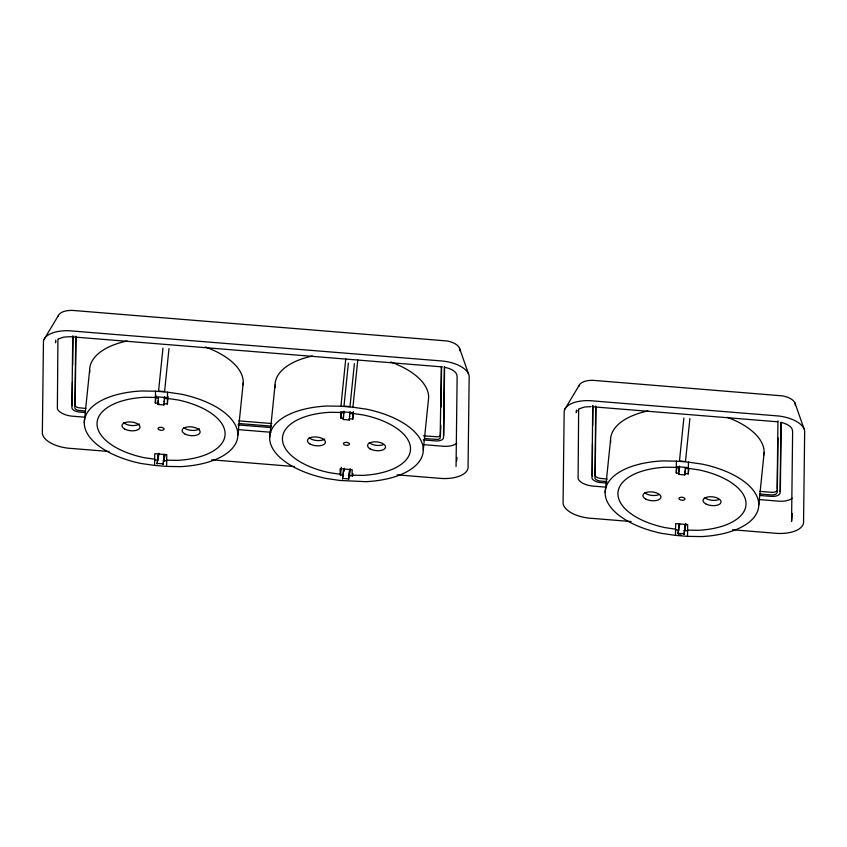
<?xml version="1.0" encoding="UTF-8"?>
<svg xmlns="http://www.w3.org/2000/svg" width="847" height="847" viewBox="0 0 847 847"><rect width="100%" height="100%" fill="white"/><g stroke="black" fill="none" stroke-linecap="round" stroke-linejoin="round"><path stroke-width="1.27" d="M57.924 339.128L57.374 408.826A15.987 7.75 5.8 0 0 71.815 416.142L85.526 417.243M72.768 336.068L71.879 407.343A8.004 3.875 5.8 0 0 80.147 412.118L85.409 412.542M72.429 382.283L72.143 404.718A8.004 3.875 5.8 0 0 72.323 405.808M72.641 365.121L73.001 336.09M75.775 336.323L74.885 408A4.976 2.414 5.8 0 0 77.998 410.308L85.579 411.091M76.008 336.333L75.161 405.374A4.976 2.414 5.8 0 0 78.273 407.682L85.854 408.466M166.626 466.411L154.599 465.437L154.747 453.696L166.764 454.67L166.626 466.411L180.506 466.644A77.119 37.384 5.8 0 0 237.869 435.04L243.248 382.526M158.971 403.299L155.361 403.013L155.509 391.208L141.629 390.975A77.119 37.384 5.8 0 0 84.255 422.589A77.119 37.384 5.8 0 0 140.75 463.425L154.599 465.437M155.361 403.013L155.933 395.528M157.415 461.266L157.15 464.04L157.69 459.032M164.17 401.107L163.884 404.961L157.87 404.474L157.881 403.807M163.429 461.753L163.153 464.527L163.704 459.519A53.605 2.043 -85.4 0 0 164.254 454.68M163.884 404.961L163.895 404.294M163.778 403.691L167.388 403.987L167.537 392.182L155.509 391.208M167.388 403.987L167.95 396.502M343.173 418.227L340.769 418.037L340.843 411.716L352.871 412.69L352.797 419.011L349.186 418.714M342.548 479.074L343.099 474.055A53.605 2.043 -85.4 0 0 343.649 469.217M349.578 416.142L349.292 419.985L343.279 419.498L343.289 418.831M349.652 469.704A53.605 2.043 -85.4 0 1 349.102 474.553L348.562 479.561L349.091 475.241A53.552 2.043 -85.4 0 0 349.642 470.434M349.292 419.985L349.303 419.318M352.797 419.011L353.358 411.536M441.351 366.476L440.144 438.301A4.923 2.382 5.8 0 1 437.338 439.445L424.527 438.566M440.874 425.427L440.408 435.676A4.923 2.382 5.8 0 1 437.603 436.819L423.468 435.834M441.096 407.089L441.583 366.465M444.357 366.677L443.5 437.539A7.941 3.854 5.8 0 1 435.199 440.895L423.362 439.942M444.59 366.666L443.764 434.913A7.941 3.854 5.8 0 1 443.542 435.961M578.649 409.059L578.099 478.746A15.987 7.75 5.8 0 0 592.54 486.072L606.261 487.173M592.72 405.734L592 478.364A9.095 4.404 5.8 0 0 600.216 482.525L606.801 483.065M592.487 443.669L592.265 475.739A9.095 4.404 5.8 0 0 592.625 476.385M592.709 425.353L592.953 405.724M595.727 405.957L594.954 478.301A6.067 2.943 5.8 0 0 600.438 481.075L607.013 481.615M595.949 407.248L595.219 475.675A6.067 2.943 5.8 0 0 600.703 478.449L607.288 478.989M687.531 536.352L675.504 535.378L675.652 523.637L687.669 524.611L687.531 536.352L701.411 536.585A77.119 37.384 5.8 0 0 758.774 504.981L764.153 452.467M678.669 473.145L676.266 472.944L676.414 461.149L662.534 460.916A77.119 37.384 5.8 0 0 605.16 492.531A77.119 37.384 5.8 0 0 661.645 533.366L675.504 535.378M678.32 531.207L678.045 533.981L678.595 528.973A53.605 2.043 -85.4 0 0 679.146 524.134M685.35 467.915L684.789 474.902L678.775 474.405L678.786 473.748M685.149 524.621A53.605 2.043 -85.4 0 1 684.598 529.46L684.058 534.468L684.588 530.158A53.552 2.043 -85.4 0 0 685.138 525.341M684.789 474.902L685.075 471.048M684.683 473.632L688.293 473.918L688.431 462.123L676.414 461.149M777.948 420.864L777.091 492.668A6.003 2.912 5.8 0 1 771.458 494.944L759.621 493.981M777.355 488.888L777.97 437.857M780.934 422.399L780.098 493.007A9.031 4.373 5.8 0 1 771.649 496.427L759.78 495.463M781.167 422.388L780.362 490.381A9.031 4.373 5.8 0 1 779.812 491.578M157.87 404.474L158.156 400.62M343.279 419.498L343.564 415.655M678.775 474.405L679.336 467.428M158.145 401.298L158.442 397.487M164.159 401.785L164.445 397.974M343.554 416.322L343.84 412.51M349.567 416.809L349.853 412.997M679.05 471.228L679.336 468.105A53.605 2.043 -85.4 0 1 679.527 466.051M55.743 340.092L55.479 342.717L55.796 341.637M84.255 422.589L89.634 370.075M162.973 348.085L158.569 391.07L164.583 391.558L168.987 348.572M158.474 457.094L158.876 453.187M164.085 460.821L164.752 454.32M164.085 461.488L164.752 454.977M390.647 361.965A77.119 37.384 5.8 0 1 428.656 397.55L423.278 450.064A77.119 37.384 5.8 0 1 365.915 481.678L340.007 480.471L326.148 478.449A77.119 37.384 5.8 0 1 269.664 437.613L275.042 385.099M269.664 437.613A77.119 37.384 5.8 0 1 327.037 406.009L340.918 406.242L345.756 358.98M340.769 418.037L341.309 412.785L343.713 412.976M348.382 363.109L343.977 406.105L349.991 406.592L354.395 363.596M340.547 475.22L341.352 467.343M343.882 471.461L344.274 468.211M423.278 450.064A77.119 37.384 5.8 0 0 366.793 409.228L352.934 407.216L357.773 359.954M349.483 476.512L350.287 468.698M352.564 476.194L352.839 473.568M456.597 461.276L456.999 457.338M576.468 410.022L576.204 412.648L577.156 410.541M605.16 492.531L610.539 440.017M676.266 472.944L676.806 467.692L679.209 467.893M683.878 418.026L679.474 461.012L685.488 461.499L689.892 418.513M679.252 527.67L679.643 523.774M688.293 473.918L688.833 468.666L685.223 468.38M684.99 530.762L685.657 524.261M685.117 530.127L685.784 523.605M792.369 513.557L791.564 521.434L792.623 431.843C792.856 426.359 786.514 423.955 782.173 422.653M342.813 476.977L343.088 474.754A53.552 2.043 -85.4 0 0 343.638 469.947M44.012 339.488L58.485 315.38M564.737 409.408L579.21 385.311M58.623 338.842L63.79 337.085L70.343 336.704L442.272 366.899M579.348 408.762L584.515 407.005L591.068 406.634M155.435 397.444L144.858 397.264A64.298 31.18 5.8 0 0 97.024 423.616A64.298 31.18 5.8 0 0 144.117 457.676L154.683 459.212M340.843 412.468L330.266 412.288A64.298 31.18 5.8 0 0 282.432 438.651A64.298 31.18 5.8 0 0 329.525 472.7L340.081 474.235M676.34 467.385L665.763 467.205A64.298 31.18 5.8 0 0 617.929 493.557A64.298 31.18 5.8 0 0 665.022 527.617L675.578 529.153M166.7 460.186L177.277 460.366A64.298 31.18 5.8 0 0 225.111 434.003A64.298 31.18 5.8 0 0 178.008 399.953L167.452 398.418M352.108 475.209L362.685 475.389A64.298 31.18 5.8 0 0 410.52 449.026A64.298 31.18 5.8 0 0 363.416 414.977L352.86 413.442M687.605 530.127L698.182 530.296A64.298 31.18 5.8 0 0 746.016 503.944A64.298 31.18 5.8 0 0 698.913 469.894L688.357 468.359M594.287 406.909L777.768 421.806M340.918 406.242L352.934 407.216M155.446 396.682L167.462 397.656M155.901 397.762L158.304 397.952M164.318 398.439L167.928 398.736M349.726 413.463L353.326 413.76M238.833 420.864L271.802 423.542M238.568 423.489L271.538 426.168M237.954 424.908L270.828 427.576M238.102 429.609L270.976 432.277M423.553 444.643L443.849 446.305A15.913 7.718 5.8 0 0 456.829 443.309M676.351 466.623L688.367 467.597M759.886 491.355L771.723 492.319A6.003 2.912 5.8 0 0 777.239 490.455M759.028 499.55L779.356 501.212A15.913 7.718 5.8 0 0 792.326 498.227M109.104 451.504L72.281 448.518A28.089 13.616 5.8 0 1 42.35 433.357L43.451 341.394A27.919 13.531 5.8 0 1 73.71 331.124L443.267 361.097A28.586 13.859 5.8 0 1 469.153 377.857L468.073 465.914A28.015 13.584 5.8 0 1 441.869 478.491L397.116 474.86M211.686 459.826L294.534 466.549M154.673 459.879L158.273 460.175M163.09 460.556L166.69 460.853M343.681 475.199L340.081 474.902L340.155 468.73L352.172 469.704L352.098 475.876L348.488 475.591M157.15 463.383L163.164 463.87M342.559 478.407L348.572 478.894M631.184 521.54L593.006 518.449A28.089 13.616 5.8 0 1 563.075 503.277L564.176 411.314A27.919 13.531 5.8 0 1 594.435 401.044L778.764 416.015A28.586 13.859 5.8 0 1 804.65 432.775L803.57 520.82A28.015 13.584 5.8 0 1 777.366 533.409L732.57 529.767M675.578 529.82L679.178 530.106M683.984 530.497L687.595 530.794M678.055 533.314L684.069 533.801M678.574 534.849L680.977 535.039M688.431 462.123L702.29 464.135A77.119 37.384 5.8 0 1 758.774 504.981M167.537 392.182L181.385 394.204A77.119 37.384 5.8 0 1 237.869 435.04M444.474 367.238C449.482 368.392 457.158 370.615 457.126 376.926L456.057 466.528M794.952 402.939L804.036 428.847M459.455 348.032L468.539 373.929M795.312 405.586L795.291 404.083A16.485 7.994 5.8 0 0 782.66 395.898L593.758 380.377A15.818 7.665 5.8 0 0 578.893 386.391M459.815 350.669L459.794 349.165A16.485 7.994 5.8 0 0 447.163 340.981L73.033 310.447A15.818 7.665 5.8 0 0 58.168 316.46M139.332 423.955A9.052 4.394 5.8 0 1 123.715 422.695M199.447 428.836A9.052 4.394 5.8 0 1 183.82 427.566M89.771 372.532A77.119 37.384 5.8 0 1 127.114 340.981M205.249 346.942A77.119 37.384 5.8 0 1 243.057 384.962M158.241 454.193A53.605 2.043 -85.4 0 1 157.69 459.032M164.244 455.411A53.552 2.043 -85.4 0 1 163.693 460.217M158.23 454.924A53.552 2.043 -85.4 0 1 157.68 459.73M164.445 398.651A53.605 2.043 -85.4 0 1 164.625 396.597M324.74 438.99A9.052 4.394 5.8 0 1 309.123 437.719M383.405 444.654A9.052 4.394 5.8 0 1 369.228 442.589M275.18 387.555A77.119 37.384 5.8 0 1 312.522 356.015M343.84 413.188A53.605 2.043 -85.4 0 1 344.03 411.134M349.853 413.675A53.605 2.043 -85.4 0 1 350.033 411.621M718.902 499.571A9.052 4.394 5.8 0 1 704.725 497.507M658.786 494.69A9.052 4.394 5.8 0 1 644.62 492.636M610.676 442.473A77.119 37.384 5.8 0 1 648.019 410.922M727.372 417.327A77.119 37.384 5.8 0 1 763.962 454.892M679.135 524.854A53.552 2.043 -85.4 0 1 678.585 529.671M347.164 442.462L346.391 442.367A3.017 1.461 5.8 0 0 343.48 443.457A3.017 1.461 5.8 0 0 345.777 445.215L346.561 445.31A3.017 1.461 5.8 0 0 349.462 444.22A3.017 1.461 5.8 0 0 347.164 442.462M161.766 427.439L160.983 427.333A3.017 1.461 5.8 0 0 158.082 428.434A3.017 1.461 5.8 0 0 160.369 430.191L161.152 430.287A3.017 1.461 5.8 0 0 164.053 429.196A3.017 1.461 5.8 0 0 161.766 427.439M682.661 497.38L681.888 497.274A3.017 1.461 5.8 0 0 678.976 498.364A3.017 1.461 5.8 0 0 681.274 500.122L682.057 500.228A3.017 1.461 5.8 0 0 684.958 499.137A3.017 1.461 5.8 0 0 682.661 497.38M124.594 428.974A9.052 4.394 5.8 0 0 139.702 428.222A9.052 4.394 5.8 0 0 128.733 421.933A9.052 4.394 5.8 0 0 124.594 428.974M184.71 433.844A9.052 4.394 5.8 0 0 199.818 433.092A9.052 4.394 5.8 0 0 188.839 426.803A9.052 4.394 5.8 0 0 184.71 433.844M310.002 443.997A9.052 4.394 5.8 0 0 325.11 443.246A9.052 4.394 5.8 0 0 314.131 436.967A9.052 4.394 5.8 0 0 310.002 443.997M370.118 448.868A9.052 4.394 5.8 0 0 385.226 448.127A9.052 4.394 5.8 0 0 374.247 441.838A9.052 4.394 5.8 0 0 370.118 448.868M705.615 503.785A9.052 4.394 5.8 0 0 720.723 503.033A9.052 4.394 5.8 0 0 709.744 496.744A9.052 4.394 5.8 0 0 705.615 503.785M645.499 498.915A9.052 4.394 5.8 0 0 660.607 498.163A9.052 4.394 5.8 0 0 649.628 491.874A9.052 4.394 5.8 0 0 645.499 498.915"/></g></svg>
